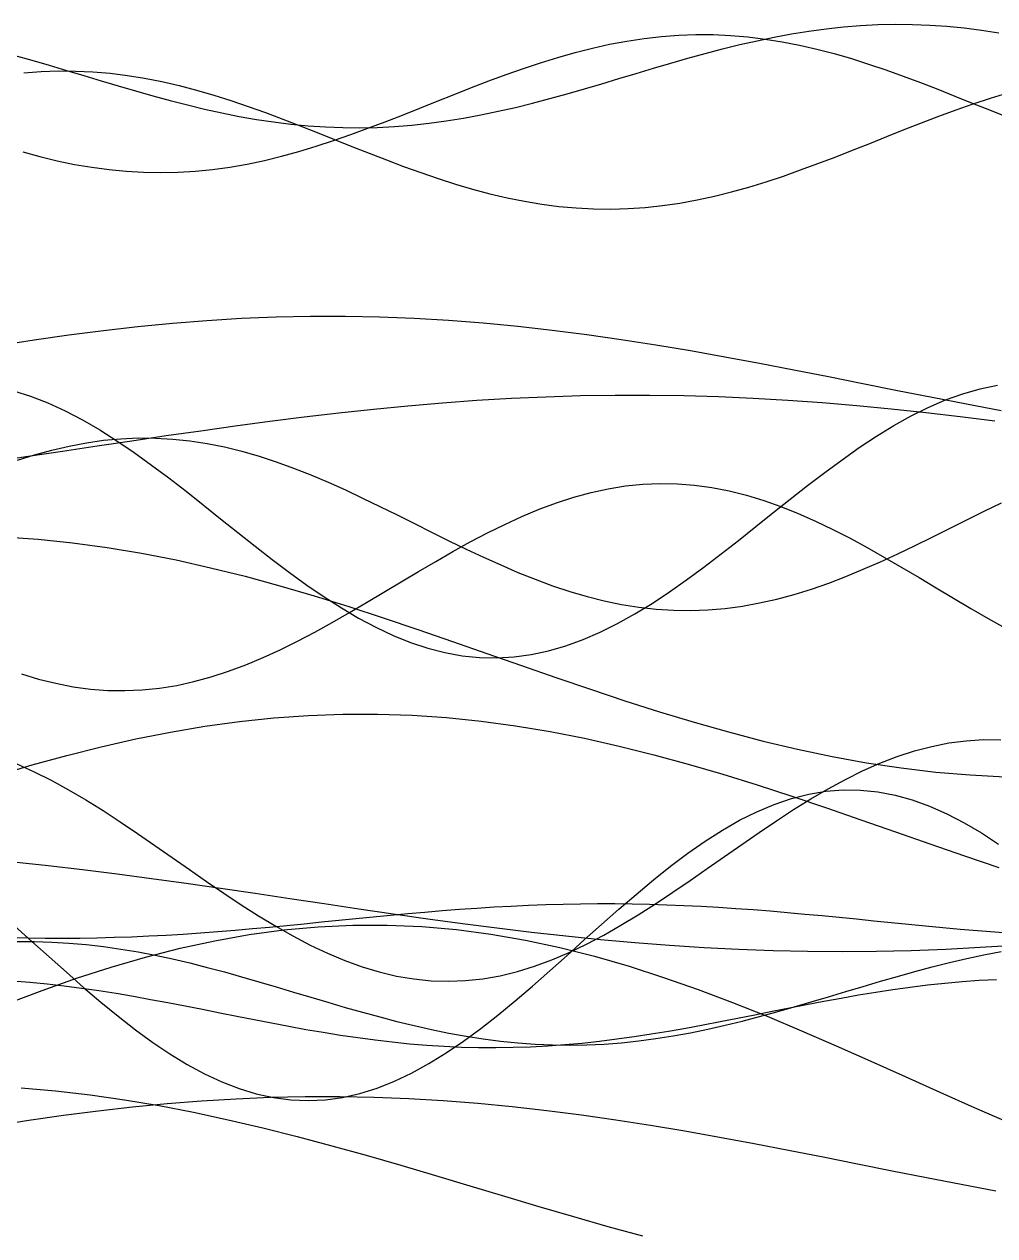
# Model space of a CAD drawing. Header units: metres. Extents: x -249 to 352, y -252 to 258.
# Drawn here: x -74.7 to -18.5, y 49.4 to 119.6 of the extents above; entities that cross this region are included whole.
import ezdxf

# ---------------------------------------------------------------- set-up
doc = ezdxf.new("R2010")
doc.units = ezdxf.units.M

msp = doc.modelspace()

# ---------------------------------------------------------------- linework, layer by layer
for p, q in [((-29.26, 119.217, -433.013), (-28.26, 119.353, -433.013)), ((-28.26, 119.353, -433.013), (-27.26, 119.461, -433.013)), ((-27.26, 119.461, -433.013), (-26.26, 119.541, -433.013)), ((-26.26, 119.541, -433.013), (-25.26, 119.592, -433.013)), ((-25.26, 119.592, -433.013), (-24.26, 119.613, -433.013)), ((-24.26, 119.613, -433.013), (-23.26, 119.604, -433.013)), ((-23.26, 119.604, -433.013), (-22.26, 119.566, -433.013)), ((-22.26, 119.566, -433.013), (-21.26, 119.497, -433.013)), ((-21.26, 119.497, -433.013), (-20.26, 119.4, -433.013)), ((-20.26, 119.4, -433.013), (-19.26, 119.275, -433.013)), ((-40.797, 118.454, -433.013), (-39.797, 118.641, -433.013)), ((-39.797, 118.641, -433.013), (-38.797, 118.792, -433.013)), ((-38.797, 118.792, -433.013), (-37.797, 118.906, -433.013)), ((-37.797, 118.906, -433.013), (-36.797, 118.98, -433.013)), ((-36.797, 118.98, -433.013), (-35.797, 119.015, -433.013)), ((-35.797, 119.015, -433.013), (-34.797, 119.01, -433.013)), ((-34.797, 119.01, -433.013), (-33.797, 118.965, -433.013)), ((-33.797, 118.965, -433.013), (-32.797, 118.88, -433.013)), ((-33.26, 118.431, -433.013), (-32.26, 118.66, -433.013)), ((-32.797, 118.88, -433.013), (-31.797, 118.757, -433.013)), ((-32.26, 118.66, -433.013), (-31.26, 118.869, -433.013)), ((-31.797, 118.757, -433.013), (-30.797, 118.597, -433.013)), ((-31.26, 118.869, -433.013), (-30.26, 119.055, -433.013)), ((-30.797, 118.597, -433.013), (-29.797, 118.401, -433.013)), ((-30.26, 119.055, -433.013), (-29.26, 119.217, -433.013)), ((-19.26, 119.275, -433.013), (-18.26, 119.124, -433.013)), ((-43.797, 117.696, -433.013), (-42.797, 117.979, -433.013)), ((-42.797, 117.979, -433.013), (-41.797, 118.233, -433.013)), ((-41.797, 118.233, -433.013), (-40.797, 118.454, -433.013)), ((-36.26, 117.644, -433.013), (-35.26, 117.92, -433.013)), ((-35.26, 117.92, -433.013), (-34.26, 118.183, -433.013)), ((-34.26, 118.183, -433.013), (-33.26, 118.431, -433.013)), ((-29.797, 118.401, -433.013), (-28.797, 118.171, -433.013)), ((-28.797, 118.171, -433.013), (-27.797, 117.909, -433.013)), ((-27.797, 117.909, -433.013), (-26.797, 117.619, -433.013)), ((-75.26, 117.804, -433.013), (-74.26, 117.523, -433.013)), ((-74.26, 117.523, -433.013), (-73.26, 117.233, -433.013)), ((-73.26, 117.233, -433.013), (-72.26, 116.937, -433.013)), ((-45.797, 117.052, -433.013), (-44.797, 117.386, -433.013)), ((-44.797, 117.386, -433.013), (-43.797, 117.696, -433.013)), ((-38.26, 117.064, -433.013), (-37.26, 117.358, -433.013)), ((-37.26, 117.358, -433.013), (-36.26, 117.644, -433.013)), ((-26.797, 117.619, -433.013), (-25.797, 117.302, -433.013)), ((-25.797, 117.302, -433.013), (-24.797, 116.963, -433.013)), ((-74.733, 116.797, -433.013), (-73.733, 116.871, -433.013)), ((-73.733, 116.871, -433.013), (-72.733, 116.906, -433.013)), ((-72.733, 116.906, -433.013), (-71.733, 116.901, -433.013)), ((-72.26, 116.937, -433.013), (-71.26, 116.638, -433.013)), ((-71.733, 116.901, -433.013), (-70.733, 116.856, -433.013)), ((-71.26, 116.638, -433.013), (-70.26, 116.338, -433.013)), ((-70.733, 116.856, -433.013), (-69.733, 116.771, -433.013)), ((-69.733, 116.771, -433.013), (-68.733, 116.648, -433.013)), ((-68.733, 116.648, -433.013), (-67.733, 116.488, -433.013)), ((-67.733, 116.488, -433.013), (-66.733, 116.292, -433.013)), ((-47.797, 116.328, -433.013), (-46.797, 116.698, -433.013)), ((-46.797, 116.698, -433.013), (-45.797, 117.052, -433.013)), ((-40.26, 116.465, -433.013), (-39.26, 116.765, -433.013)), ((-39.26, 116.765, -433.013), (-38.26, 117.064, -433.013)), ((-24.797, 116.963, -433.013), (-23.797, 116.604, -433.013)), ((-23.797, 116.604, -433.013), (-22.797, 116.23, -433.013)), ((-70.26, 116.338, -433.013), (-69.26, 116.041, -433.013)), ((-69.26, 116.041, -433.013), (-68.26, 115.75, -433.013)), ((-66.733, 116.292, -433.013), (-65.733, 116.062, -433.013)), ((-65.733, 116.062, -433.013), (-64.733, 115.8, -433.013)), ((-64.733, 115.8, -433.013), (-63.733, 115.51, -433.013)), ((-49.797, 115.551, -433.013), (-48.797, 115.944, -433.013)), ((-48.797, 115.944, -433.013), (-47.797, 116.328, -433.013)), ((-43.26, 115.587, -433.013), (-42.26, 115.873, -433.013)), ((-42.26, 115.873, -433.013), (-41.26, 116.167, -433.013)), ((-41.26, 116.167, -433.013), (-40.26, 116.465, -433.013)), ((-22.797, 116.23, -433.013), (-21.797, 115.843, -433.013)), ((-21.797, 115.843, -433.013), (-20.797, 115.448, -433.013)), ((-68.26, 115.75, -433.013), (-67.26, 115.468, -433.013)), ((-67.26, 115.468, -433.013), (-66.26, 115.197, -433.013)), ((-66.26, 115.197, -433.013), (-65.26, 114.94, -433.013)), ((-63.733, 115.51, -433.013), (-62.733, 115.194, -433.013)), ((-62.733, 115.194, -433.013), (-61.733, 114.854, -433.013)), ((-51.797, 114.752, -433.013), (-50.797, 115.152, -433.013)), ((-50.797, 115.152, -433.013), (-49.797, 115.551, -433.013)), ((-45.26, 115.047, -433.013), (-44.26, 115.31, -433.013)), ((-44.26, 115.31, -433.013), (-43.26, 115.587, -433.013)), ((-20.797, 115.448, -433.013), (-19.797, 115.049, -433.013)), ((-19.733, 115.001, -433.013), (-18.733, 115.331, -433.013)), ((-18.733, 115.331, -433.013), (-17.733, 115.637, -433.013)), ((-65.26, 114.94, -433.013), (-64.26, 114.7, -433.013)), ((-64.26, 114.7, -433.013), (-63.26, 114.478, -433.013)), ((-63.26, 114.478, -433.013), (-62.26, 114.279, -433.013)), ((-61.733, 114.854, -433.013), (-60.733, 114.496, -433.013)), ((-60.733, 114.496, -433.013), (-59.733, 114.121, -433.013)), ((-52.797, 114.355, -433.013), (-51.797, 114.752, -433.013)), ((-48.26, 114.361, -433.013), (-47.26, 114.57, -433.013)), ((-47.26, 114.57, -433.013), (-46.26, 114.799, -433.013)), ((-46.26, 114.799, -433.013), (-45.26, 115.047, -433.013)), ((-21.733, 114.282, -433.013), (-20.733, 114.65, -433.013)), ((-20.733, 114.65, -433.013), (-19.733, 115.001, -433.013)), ((-19.797, 115.049, -433.013), (-18.797, 114.65, -433.013)), ((-18.797, 114.65, -433.013), (-17.797, 114.254, -433.013)), ((-62.26, 114.279, -433.013), (-61.26, 114.102, -433.013)), ((-61.26, 114.102, -433.013), (-60.26, 113.951, -433.013)), ((-60.26, 113.951, -433.013), (-59.26, 113.826, -433.013)), ((-59.733, 114.121, -433.013), (-58.733, 113.735, -433.013)), ((-59.26, 113.826, -433.013), (-58.26, 113.73, -433.013)), ((-58.733, 113.735, -433.013), (-57.733, 113.34, -433.013)), ((-58.26, 113.73, -433.013), (-57.26, 113.662, -433.013)), ((-54.797, 113.585, -433.013), (-53.797, 113.965, -433.013)), ((-54.26, 113.636, -433.013), (-53.26, 113.687, -433.013)), ((-53.797, 113.965, -433.013), (-52.797, 114.355, -433.013)), ((-53.26, 113.687, -433.013), (-52.26, 113.767, -433.013)), ((-52.26, 113.767, -433.013), (-51.26, 113.876, -433.013)), ((-51.26, 113.876, -433.013), (-50.26, 114.012, -433.013)), ((-50.26, 114.012, -433.013), (-49.26, 114.174, -433.013)), ((-49.26, 114.174, -433.013), (-48.26, 114.361, -433.013)), ((-23.733, 113.508, -433.013), (-22.733, 113.9, -433.013)), ((-22.733, 113.9, -433.013), (-21.733, 114.282, -433.013)), ((-57.733, 113.34, -433.013), (-56.733, 112.941, -433.013)), ((-57.26, 113.662, -433.013), (-56.26, 113.623, -433.013)), ((-56.797, 112.871, -433.013), (-55.797, 113.219, -433.013)), ((-56.26, 113.623, -433.013), (-55.26, 113.615, -433.013)), ((-55.797, 113.219, -433.013), (-54.797, 113.585, -433.013)), ((-55.26, 113.615, -433.013), (-54.26, 113.636, -433.013)), ((-25.733, 112.711, -433.013), (-24.733, 113.111, -433.013)), ((-24.733, 113.111, -433.013), (-23.733, 113.508, -433.013)), ((-58.797, 112.243, -433.013), (-57.797, 112.545, -433.013)), ((-57.797, 112.545, -433.013), (-56.797, 112.871, -433.013)), ((-56.733, 112.941, -433.013), (-55.733, 112.541, -433.013)), ((-55.733, 112.541, -433.013), (-54.733, 112.145, -433.013)), ((-27.733, 111.921, -433.013), (-26.733, 112.313, -433.013)), ((-26.733, 112.313, -433.013), (-25.733, 112.711, -433.013)), ((-74.797, 112.218, -433.013), (-73.797, 111.947, -433.013)), ((-73.797, 111.947, -433.013), (-72.797, 111.706, -433.013)), ((-72.797, 111.706, -433.013), (-71.797, 111.499, -433.013)), ((-61.797, 111.516, -433.013), (-60.797, 111.726, -433.013)), ((-60.797, 111.726, -433.013), (-59.797, 111.97, -433.013)), ((-59.797, 111.97, -433.013), (-58.797, 112.243, -433.013)), ((-54.733, 112.145, -433.013), (-53.733, 111.757, -433.013)), ((-53.733, 111.757, -433.013), (-52.733, 111.38, -433.013)), ((-28.733, 111.539, -433.013), (-27.733, 111.921, -433.013)), ((-71.797, 111.499, -433.013), (-70.797, 111.326, -433.013)), ((-70.797, 111.326, -433.013), (-69.797, 111.191, -433.013)), ((-69.797, 111.191, -433.013), (-68.797, 111.094, -433.013)), ((-68.797, 111.094, -433.013), (-67.797, 111.036, -433.013)), ((-67.797, 111.036, -433.013), (-66.797, 111.018, -433.013)), ((-66.797, 111.018, -433.013), (-65.797, 111.039, -433.013)), ((-65.797, 111.039, -433.013), (-64.797, 111.101, -433.013)), ((-64.797, 111.101, -433.013), (-63.797, 111.202, -433.013)), ((-63.797, 111.202, -433.013), (-62.797, 111.34, -433.013)), ((-62.797, 111.34, -433.013), (-61.797, 111.516, -433.013)), ((-52.733, 111.38, -433.013), (-51.733, 111.019, -433.013)), ((-51.733, 111.019, -433.013), (-50.733, 110.677, -433.013)), ((-30.733, 110.82, -433.013), (-29.733, 111.171, -433.013)), ((-29.733, 111.171, -433.013), (-28.733, 111.539, -433.013)), ((-50.733, 110.677, -433.013), (-49.733, 110.356, -433.013)), ((-49.733, 110.356, -433.013), (-48.733, 110.062, -433.013)), ((-33.733, 109.905, -433.013), (-32.733, 110.184, -433.013)), ((-32.733, 110.184, -433.013), (-31.733, 110.49, -433.013)), ((-31.733, 110.49, -433.013), (-30.733, 110.82, -433.013)), ((-48.733, 110.062, -433.013), (-47.733, 109.795, -433.013)), ((-47.733, 109.795, -433.013), (-46.733, 109.56, -433.013)), ((-46.733, 109.56, -433.013), (-45.733, 109.359, -433.013)), ((-35.733, 109.44, -433.013), (-34.733, 109.656, -433.013)), ((-34.733, 109.656, -433.013), (-33.733, 109.905, -433.013)), ((-45.733, 109.359, -433.013), (-44.733, 109.192, -433.013)), ((-44.733, 109.192, -433.013), (-43.733, 109.063, -433.013)), ((-43.733, 109.063, -433.013), (-42.733, 108.973, -433.013)), ((-42.733, 108.973, -433.013), (-41.733, 108.921, -433.013)), ((-41.733, 108.921, -433.013), (-40.733, 108.91, -433.013)), ((-40.733, 108.91, -433.013), (-39.733, 108.938, -433.013)), ((-39.733, 108.938, -433.013), (-38.733, 109.006, -433.013)), ((-38.733, 109.006, -433.013), (-37.733, 109.113, -433.013)), ((-37.733, 109.113, -433.013), (-36.733, 109.259, -433.013)), ((-36.733, 109.259, -433.013), (-35.733, 109.44, -433.013)), ((-66.124, 102.303, -433.013), (-64.124, 102.46, -433.013)), ((-64.124, 102.46, -433.013), (-62.124, 102.58, -433.013)), ((-62.124, 102.58, -433.013), (-60.124, 102.661, -433.013)), ((-60.124, 102.661, -433.013), (-58.124, 102.702, -433.013)), ((-58.124, 102.702, -433.013), (-56.124, 102.704, -433.013)), ((-56.124, 102.704, -433.013), (-54.124, 102.665, -433.013)), ((-54.124, 102.665, -433.013), (-52.124, 102.587, -433.013)), ((-52.124, 102.587, -433.013), (-50.124, 102.471, -433.013)), ((-50.124, 102.471, -433.013), (-48.124, 102.317, -433.013)), ((-72.124, 101.624, -433.013), (-70.124, 101.883, -433.013)), ((-70.124, 101.883, -433.013), (-68.124, 102.11, -433.013)), ((-68.124, 102.11, -433.013), (-66.124, 102.303, -433.013)), ((-48.124, 102.317, -433.013), (-46.124, 102.126, -433.013)), ((-46.124, 102.126, -433.013), (-44.124, 101.902, -433.013)), ((-44.124, 101.902, -433.013), (-42.124, 101.646, -433.013)), ((-76.124, 101.022, -433.013), (-74.124, 101.336, -433.013)), ((-74.124, 101.336, -433.013), (-72.124, 101.624, -433.013)), ((-42.124, 101.646, -433.013), (-40.124, 101.36, -433.013)), ((-40.124, 101.36, -433.013), (-38.124, 101.048, -433.013)), ((-38.124, 101.048, -433.013), (-36.124, 100.712, -433.013)), ((-36.124, 100.712, -433.013), (-34.124, 100.356, -433.013)), ((-34.124, 100.356, -433.013), (-32.124, 99.984, -433.013)), ((-32.124, 99.984, -433.013), (-30.124, 99.599, -433.013)), ((-30.124, 99.599, -433.013), (-28.124, 99.206, -433.013)), ((-28.124, 99.206, -433.013), (-26.124, 98.807, -433.013)), ((-75.338, 98.39, -433.013), (-74.338, 98.07, -433.013)), ((-26.124, 98.807, -433.013), (-24.124, 98.407, -433.013)), ((-24.124, 98.407, -433.013), (-22.124, 98.011, -433.013)), ((-20.338, 98.215, -433.013), (-19.338, 98.504, -433.013)), ((-19.338, 98.504, -433.013), (-18.338, 98.718, -433.013)), ((-74.338, 98.07, -433.013), (-73.338, 97.677, -433.013)), ((-73.338, 97.677, -433.013), (-72.338, 97.217, -433.013)), ((-52.485, 97.52, -433.013), (-50.485, 97.691, -433.013)), ((-50.485, 97.691, -433.013), (-48.485, 97.835, -433.013)), ((-48.485, 97.835, -433.013), (-46.485, 97.953, -433.013)), ((-46.485, 97.953, -433.013), (-44.485, 98.043, -433.013)), ((-44.485, 98.043, -433.013), (-42.485, 98.104, -433.013)), ((-42.485, 98.104, -433.013), (-40.485, 98.135, -433.013)), ((-40.485, 98.135, -433.013), (-38.485, 98.136, -433.013)), ((-38.485, 98.136, -433.013), (-36.485, 98.107, -433.013)), ((-36.485, 98.107, -433.013), (-34.485, 98.049, -433.013)), ((-34.485, 98.049, -433.013), (-32.485, 97.961, -433.013)), ((-32.485, 97.961, -433.013), (-30.485, 97.846, -433.013)), ((-30.485, 97.846, -433.013), (-28.485, 97.703, -433.013)), ((-28.485, 97.703, -433.013), (-26.485, 97.535, -433.013)), ((-26.485, 97.535, -433.013), (-24.485, 97.342, -433.013)), ((-22.338, 97.421, -433.013), (-21.338, 97.853, -433.013)), ((-22.124, 98.011, -433.013), (-20.124, 97.621, -433.013)), ((-21.338, 97.853, -433.013), (-20.338, 98.215, -433.013)), ((-20.124, 97.621, -433.013), (-18.124, 97.242, -433.013)), ((-72.338, 97.217, -433.013), (-71.338, 96.694, -433.013)), ((-60.485, 96.622, -433.013), (-58.485, 96.875, -433.013)), ((-58.485, 96.875, -433.013), (-56.485, 97.11, -433.013)), ((-56.485, 97.11, -433.013), (-54.485, 97.326, -433.013)), ((-54.485, 97.326, -433.013), (-52.485, 97.52, -433.013)), ((-24.485, 97.342, -433.013), (-22.485, 97.128, -433.013)), ((-24.338, 96.367, -433.013), (-23.338, 96.924, -433.013)), ((-23.338, 96.924, -433.013), (-22.338, 97.421, -433.013)), ((-22.485, 97.128, -433.013), (-20.485, 96.894, -433.013)), ((-20.485, 96.894, -433.013), (-18.485, 96.642, -433.013)), ((-71.338, 96.694, -433.013), (-70.338, 96.113, -433.013)), ((-64.485, 96.074, -433.013), (-62.485, 96.354, -433.013)), ((-62.485, 96.354, -433.013), (-60.485, 96.622, -433.013)), ((-25.338, 95.756, -433.013), (-24.338, 96.367, -433.013)), ((-71.108, 95.375, -433.013), (-70.108, 95.516, -433.013)), ((-70.485, 95.19, -433.013), (-68.485, 95.489, -433.013)), ((-70.338, 96.113, -433.013), (-69.338, 95.481, -433.013)), ((-70.108, 95.516, -433.013), (-69.108, 95.609, -433.013)), ((-69.338, 95.481, -433.013), (-68.338, 94.802, -433.013)), ((-69.108, 95.609, -433.013), (-68.108, 95.653, -433.013)), ((-68.485, 95.489, -433.013), (-66.485, 95.785, -433.013)), ((-68.108, 95.653, -433.013), (-67.108, 95.647, -433.013)), ((-67.108, 95.647, -433.013), (-66.108, 95.59, -433.013)), ((-66.485, 95.785, -433.013), (-64.485, 96.074, -433.013)), ((-66.108, 95.59, -433.013), (-65.108, 95.485, -433.013)), ((-65.108, 95.485, -433.013), (-64.108, 95.331, -433.013)), ((-26.338, 95.096, -433.013), (-25.338, 95.756, -433.013)), ((-74.485, 94.593, -433.013), (-72.485, 94.89, -433.013)), ((-74.108, 94.675, -433.013), (-73.108, 94.952, -433.013)), ((-73.108, 94.952, -433.013), (-72.108, 95.186, -433.013)), ((-72.485, 94.89, -433.013), (-70.485, 95.19, -433.013)), ((-72.108, 95.186, -433.013), (-71.108, 95.375, -433.013)), ((-68.338, 94.802, -433.013), (-67.338, 94.085, -433.013)), ((-64.108, 95.331, -433.013), (-63.108, 95.13, -433.013)), ((-63.108, 95.13, -433.013), (-62.108, 94.885, -433.013)), ((-62.108, 94.885, -433.013), (-61.108, 94.598, -433.013)), ((-27.338, 94.394, -433.013), (-26.338, 95.096, -433.013)), ((-76.485, 94.301, -433.013), (-74.485, 94.593, -433.013)), ((-75.108, 94.358, -433.013), (-74.108, 94.675, -433.013)), ((-67.338, 94.085, -433.013), (-66.338, 93.336, -433.013)), ((-61.108, 94.598, -433.013), (-60.108, 94.271, -433.013)), ((-60.108, 94.271, -433.013), (-59.108, 93.908, -433.013)), ((-28.338, 93.658, -433.013), (-27.338, 94.394, -433.013)), ((-66.338, 93.336, -433.013), (-65.338, 92.563, -433.013)), ((-59.108, 93.908, -433.013), (-58.108, 93.512, -433.013)), ((-58.108, 93.512, -433.013), (-57.108, 93.088, -433.013)), ((-29.338, 92.894, -433.013), (-28.338, 93.658, -433.013)), ((-57.108, 93.088, -433.013), (-56.108, 92.64, -433.013)), ((-56.108, 92.64, -433.013), (-55.108, 92.172, -433.013)), ((-41.875, 92.493, -433.013), (-40.875, 92.71, -433.013)), ((-40.875, 92.71, -433.013), (-39.875, 92.871, -433.013)), ((-39.875, 92.871, -433.013), (-38.875, 92.972, -433.013)), ((-38.875, 92.972, -433.013), (-37.875, 93.014, -433.013)), ((-37.875, 93.014, -433.013), (-36.875, 92.997, -433.013)), ((-36.875, 92.997, -433.013), (-35.875, 92.919, -433.013)), ((-35.875, 92.919, -433.013), (-34.875, 92.782, -433.013)), ((-34.875, 92.782, -433.013), (-33.875, 92.588, -433.013)), ((-30.338, 92.111, -433.013), (-29.338, 92.894, -433.013)), ((-65.338, 92.563, -433.013), (-64.338, 91.773, -433.013)), ((-55.108, 92.172, -433.013), (-54.108, 91.689, -433.013)), ((-43.875, 91.898, -433.013), (-42.875, 92.222, -433.013)), ((-42.875, 92.222, -433.013), (-41.875, 92.493, -433.013)), ((-33.875, 92.588, -433.013), (-32.875, 92.338, -433.013)), ((-32.875, 92.338, -433.013), (-31.875, 92.035, -433.013)), ((-31.875, 92.035, -433.013), (-30.875, 91.682, -433.013)), ((-31.338, 91.315, -433.013), (-30.338, 92.111, -433.013)), ((-64.338, 91.773, -433.013), (-63.338, 90.975, -433.013)), ((-54.108, 91.689, -433.013), (-53.108, 91.195, -433.013)), ((-45.875, 91.108, -433.013), (-44.875, 91.525, -433.013)), ((-44.875, 91.525, -433.013), (-43.875, 91.898, -433.013)), ((-32.338, 90.515, -433.013), (-31.338, 91.315, -433.013)), ((-30.875, 91.682, -433.013), (-29.875, 91.282, -433.013)), ((-29.875, 91.282, -433.013), (-28.875, 90.84, -433.013)), ((-20.108, 90.909, -433.013), (-19.108, 91.406, -433.013)), ((-19.108, 91.406, -433.013), (-18.108, 91.896, -433.013)), ((-63.338, 90.975, -433.013), (-62.338, 90.176, -433.013)), ((-53.108, 91.195, -433.013), (-52.108, 90.696, -433.013)), ((-52.108, 90.696, -433.013), (-51.108, 90.197, -433.013)), ((-47.875, 90.154, -433.013), (-46.875, 90.649, -433.013)), ((-46.875, 90.649, -433.013), (-45.875, 91.108, -433.013)), ((-28.875, 90.84, -433.013), (-27.875, 90.359, -433.013)), ((-21.108, 90.409, -433.013), (-20.108, 90.909, -433.013)), ((-75.91, 89.924, -433.013), (-73.91, 89.788, -433.013)), ((-62.338, 90.176, -433.013), (-61.338, 89.384, -433.013)), ((-51.108, 90.197, -433.013), (-50.108, 89.702, -433.013)), ((-48.875, 89.628, -433.013), (-47.875, 90.154, -433.013)), ((-33.338, 89.72, -433.013), (-32.338, 90.515, -433.013)), ((-27.875, 90.359, -433.013), (-26.875, 89.845, -433.013)), ((-26.875, 89.845, -433.013), (-25.875, 89.303, -433.013)), ((-23.108, 89.422, -433.013), (-22.108, 89.912, -433.013)), ((-22.108, 89.912, -433.013), (-21.108, 90.409, -433.013)), ((-73.91, 89.788, -433.013), (-71.91, 89.584, -433.013)), ((-71.91, 89.584, -433.013), (-69.91, 89.314, -433.013)), ((-69.91, 89.314, -433.013), (-67.91, 88.981, -433.013)), ((-61.338, 89.384, -433.013), (-60.338, 88.608, -433.013)), ((-50.108, 89.702, -433.013), (-49.108, 89.217, -433.013)), ((-49.875, 89.076, -433.013), (-48.875, 89.628, -433.013)), ((-49.108, 89.217, -433.013), (-48.108, 88.746, -433.013)), ((-34.338, 88.936, -433.013), (-33.338, 89.72, -433.013)), ((-25.875, 89.303, -433.013), (-24.875, 88.738, -433.013)), ((-24.108, 88.944, -433.013), (-23.108, 89.422, -433.013)), ((-67.91, 88.981, -433.013), (-65.91, 88.588, -433.013)), ((-65.91, 88.588, -433.013), (-63.91, 88.139, -433.013)), ((-60.338, 88.608, -433.013), (-59.338, 87.855, -433.013)), ((-51.875, 87.915, -433.013), (-50.875, 88.503, -433.013)), ((-50.875, 88.503, -433.013), (-49.875, 89.076, -433.013)), ((-48.108, 88.746, -433.013), (-47.108, 88.294, -433.013)), ((-35.338, 88.172, -433.013), (-34.338, 88.936, -433.013)), ((-26.108, 88.045, -433.013), (-25.108, 88.484, -433.013)), ((-25.108, 88.484, -433.013), (-24.108, 88.944, -433.013)), ((-24.875, 88.738, -433.013), (-23.875, 88.155, -433.013)), ((-63.91, 88.139, -433.013), (-61.91, 87.639, -433.013)), ((-59.338, 87.855, -433.013), (-58.338, 87.132, -433.013)), ((-52.875, 87.318, -433.013), (-51.875, 87.915, -433.013)), ((-47.108, 88.294, -433.013), (-46.108, 87.866, -433.013)), ((-46.108, 87.866, -433.013), (-45.108, 87.466, -433.013)), ((-36.338, 87.435, -433.013), (-35.338, 88.172, -433.013)), ((-27.108, 87.632, -433.013), (-26.108, 88.045, -433.013)), ((-23.875, 88.155, -433.013), (-22.875, 87.562, -433.013)), ((-61.91, 87.639, -433.013), (-59.91, 87.093, -433.013)), ((-59.91, 87.093, -433.013), (-57.91, 86.506, -433.013)), ((-58.338, 87.132, -433.013), (-57.338, 86.447, -433.013)), ((-53.875, 86.719, -433.013), (-52.875, 87.318, -433.013)), ((-45.108, 87.466, -433.013), (-44.108, 87.097, -433.013)), ((-44.108, 87.097, -433.013), (-43.108, 86.765, -433.013)), ((-37.338, 86.733, -433.013), (-36.338, 87.435, -433.013)), ((-29.108, 86.902, -433.013), (-28.108, 87.25, -433.013)), ((-28.108, 87.25, -433.013), (-27.108, 87.632, -433.013)), ((-22.875, 87.562, -433.013), (-21.875, 86.962, -433.013)), ((-57.91, 86.506, -433.013), (-55.91, 85.884, -433.013)), ((-57.338, 86.447, -433.013), (-56.338, 85.806, -433.013)), ((-54.875, 86.122, -433.013), (-53.875, 86.719, -433.013)), ((-43.108, 86.765, -433.013), (-42.108, 86.471, -433.013)), ((-42.108, 86.471, -433.013), (-41.108, 86.219, -433.013)), ((-38.338, 86.073, -433.013), (-37.338, 86.733, -433.013)), ((-32.108, 86.094, -433.013), (-31.108, 86.32, -433.013)), ((-31.108, 86.32, -433.013), (-30.108, 86.591, -433.013)), ((-30.108, 86.591, -433.013), (-29.108, 86.902, -433.013)), ((-21.875, 86.962, -433.013), (-20.875, 86.364, -433.013)), ((-20.875, 86.364, -433.013), (-19.875, 85.771, -433.013)), ((-56.338, 85.806, -433.013), (-55.338, 85.217, -433.013)), ((-55.91, 85.884, -433.013), (-53.91, 85.232, -433.013)), ((-55.875, 85.534, -433.013), (-54.875, 86.122, -433.013)), ((-41.108, 86.219, -433.013), (-40.108, 86.011, -433.013)), ((-40.108, 86.011, -433.013), (-39.108, 85.849, -433.013)), ((-39.338, 85.461, -433.013), (-38.338, 86.073, -433.013)), ((-39.108, 85.849, -433.013), (-38.108, 85.736, -433.013)), ((-38.108, 85.736, -433.013), (-37.108, 85.672, -433.013)), ((-37.108, 85.672, -433.013), (-36.108, 85.658, -433.013)), ((-36.108, 85.658, -433.013), (-35.108, 85.693, -433.013)), ((-35.108, 85.693, -433.013), (-34.108, 85.778, -433.013)), ((-34.108, 85.778, -433.013), (-33.108, 85.912, -433.013)), ((-33.108, 85.912, -433.013), (-32.108, 86.094, -433.013)), ((-19.875, 85.771, -433.013), (-18.875, 85.192, -433.013)), ((-57.875, 84.408, -433.013), (-56.875, 84.961, -433.013)), ((-56.875, 84.961, -433.013), (-55.875, 85.534, -433.013)), ((-55.338, 85.217, -433.013), (-54.338, 84.684, -433.013)), ((-53.91, 85.232, -433.013), (-51.91, 84.559, -433.013)), ((-41.338, 84.406, -433.013), (-40.338, 84.904, -433.013)), ((-40.338, 84.904, -433.013), (-39.338, 85.461, -433.013)), ((-18.875, 85.192, -433.013), (-17.875, 84.63, -433.013)), ((-58.875, 83.882, -433.013), (-57.875, 84.408, -433.013)), ((-54.338, 84.684, -433.013), (-53.338, 84.214, -433.013)), ((-53.338, 84.214, -433.013), (-52.338, 83.811, -433.013)), ((-51.91, 84.559, -433.013), (-49.91, 83.87, -433.013)), ((-42.338, 83.974, -433.013), (-41.338, 84.406, -433.013)), ((-59.875, 83.387, -433.013), (-58.875, 83.882, -433.013)), ((-52.338, 83.811, -433.013), (-51.338, 83.478, -433.013)), ((-49.91, 83.87, -433.013), (-47.91, 83.172, -433.013)), ((-44.338, 83.321, -433.013), (-43.338, 83.611, -433.013)), ((-43.338, 83.611, -433.013), (-42.338, 83.974, -433.013)), ((-61.875, 82.51, -433.013), (-60.875, 82.928, -433.013)), ((-60.875, 82.928, -433.013), (-59.875, 83.387, -433.013)), ((-51.338, 83.478, -433.013), (-50.338, 83.22, -433.013)), ((-50.338, 83.22, -433.013), (-49.338, 83.039, -433.013)), ((-49.338, 83.039, -433.013), (-48.338, 82.936, -433.013)), ((-48.338, 82.936, -433.013), (-47.338, 82.913, -433.013)), ((-47.91, 83.172, -433.013), (-45.91, 82.473, -433.013)), ((-47.338, 82.913, -433.013), (-46.338, 82.97, -433.013)), ((-46.338, 82.97, -433.013), (-45.338, 83.106, -433.013)), ((-45.338, 83.106, -433.013), (-44.338, 83.321, -433.013)), ((-63.875, 81.813, -433.013), (-62.875, 82.137, -433.013)), ((-62.875, 82.137, -433.013), (-61.875, 82.51, -433.013)), ((-45.91, 82.473, -433.013), (-43.91, 81.778, -433.013)), ((-74.875, 81.993, -433.013), (-73.875, 81.69, -433.013)), ((-73.875, 81.69, -433.013), (-72.875, 81.441, -433.013)), ((-72.875, 81.441, -433.013), (-71.875, 81.247, -433.013)), ((-65.875, 81.323, -433.013), (-64.875, 81.54, -433.013)), ((-64.875, 81.54, -433.013), (-63.875, 81.813, -433.013)), ((-43.91, 81.778, -433.013), (-41.91, 81.096, -433.013)), ((-71.875, 81.247, -433.013), (-70.875, 81.111, -433.013)), ((-70.875, 81.111, -433.013), (-69.875, 81.034, -433.013)), ((-69.875, 81.034, -433.013), (-68.875, 81.017, -433.013)), ((-68.875, 81.017, -433.013), (-67.875, 81.06, -433.013)), ((-67.875, 81.06, -433.013), (-66.875, 81.162, -433.013)), ((-66.875, 81.162, -433.013), (-65.875, 81.323, -433.013)), ((-41.91, 81.096, -433.013), (-39.91, 80.433, -433.013)), ((-39.91, 80.433, -433.013), (-37.91, 79.796, -433.013)), ((-62.245, 79.234, -433.013), (-60.245, 79.443, -433.013)), ((-60.245, 79.443, -433.013), (-58.245, 79.585, -433.013)), ((-58.245, 79.585, -433.013), (-56.245, 79.658, -433.013)), ((-56.245, 79.658, -433.013), (-54.245, 79.66, -433.013)), ((-54.245, 79.66, -433.013), (-52.245, 79.593, -433.013)), ((-52.245, 79.593, -433.013), (-50.245, 79.457, -433.013)), ((-50.245, 79.457, -433.013), (-48.245, 79.253, -433.013)), ((-37.91, 79.796, -433.013), (-35.91, 79.191, -433.013)), ((-68.245, 78.223, -433.013), (-66.245, 78.621, -433.013)), ((-66.245, 78.621, -433.013), (-64.245, 78.959, -433.013)), ((-64.245, 78.959, -433.013), (-62.245, 79.234, -433.013)), ((-48.245, 79.253, -433.013), (-46.245, 78.983, -433.013)), ((-46.245, 78.983, -433.013), (-44.245, 78.65, -433.013)), ((-44.245, 78.65, -433.013), (-42.245, 78.257, -433.013)), ((-35.91, 79.191, -433.013), (-33.91, 78.623, -433.013)), ((-33.91, 78.623, -433.013), (-31.91, 78.1, -433.013)), ((-70.245, 77.771, -433.013), (-68.245, 78.223, -433.013)), ((-42.245, 78.257, -433.013), (-40.245, 77.809, -433.013)), ((-31.91, 78.1, -433.013), (-29.91, 77.625, -433.013)), ((-22.142, 77.789, -433.013), (-21.142, 77.987, -433.013)), ((-21.142, 77.987, -433.013), (-20.142, 78.118, -433.013)), ((-20.142, 78.118, -433.013), (-19.142, 78.179, -433.013)), ((-19.142, 78.179, -433.013), (-18.142, 78.17, -433.013)), ((-74.245, 76.717, -433.013), (-72.245, 77.267, -433.013)), ((-72.245, 77.267, -433.013), (-70.245, 77.771, -433.013)), ((-40.245, 77.809, -433.013), (-38.245, 77.309, -433.013)), ((-38.245, 77.309, -433.013), (-36.245, 76.762, -433.013)), ((-29.91, 77.625, -433.013), (-27.91, 77.204, -433.013)), ((-27.91, 77.204, -433.013), (-25.91, 76.841, -433.013)), ((-25.142, 76.81, -433.013), (-24.142, 77.198, -433.013)), ((-24.142, 77.198, -433.013), (-23.142, 77.525, -433.013)), ((-23.142, 77.525, -433.013), (-22.142, 77.789, -433.013)), ((-76.245, 76.127, -433.013), (-74.245, 76.717, -433.013)), ((-75.142, 76.773, -433.013), (-74.142, 76.324, -433.013)), ((-36.245, 76.762, -433.013), (-34.245, 76.175, -433.013)), ((-26.142, 76.366, -433.013), (-25.142, 76.81, -433.013)), ((-25.91, 76.841, -433.013), (-23.91, 76.539, -433.013)), ((-23.91, 76.539, -433.013), (-21.91, 76.302, -433.013)), ((-74.142, 76.324, -433.013), (-73.142, 75.824, -433.013)), ((-73.142, 75.824, -433.013), (-72.142, 75.278, -433.013)), ((-34.245, 76.175, -433.013), (-32.245, 75.553, -433.013)), ((-28.142, 75.328, -433.013), (-27.142, 75.87, -433.013)), ((-27.142, 75.87, -433.013), (-26.142, 76.366, -433.013)), ((-21.91, 76.302, -433.013), (-19.91, 76.132, -433.013)), ((-19.91, 76.132, -433.013), (-17.91, 76.031, -433.013)), ((-72.142, 75.278, -433.013), (-71.142, 74.691, -433.013)), ((-32.245, 75.553, -433.013), (-30.245, 74.901, -433.013)), ((-29.267, 75.021, -433.013), (-28.267, 75.188, -433.013)), ((-29.142, 74.744, -433.013), (-28.142, 75.328, -433.013)), ((-28.267, 75.188, -433.013), (-27.267, 75.267, -433.013)), ((-27.267, 75.267, -433.013), (-26.267, 75.255, -433.013)), ((-26.267, 75.255, -433.013), (-25.267, 75.154, -433.013)), ((-25.267, 75.154, -433.013), (-24.267, 74.964, -433.013)), ((-71.142, 74.691, -433.013), (-70.142, 74.068, -433.013)), ((-32.267, 74.005, -433.013), (-31.267, 74.427, -433.013)), ((-31.267, 74.427, -433.013), (-30.267, 74.766, -433.013)), ((-30.267, 74.766, -433.013), (-29.267, 75.021, -433.013)), ((-30.245, 74.901, -433.013), (-28.245, 74.228, -433.013)), ((-30.142, 74.125, -433.013), (-29.142, 74.744, -433.013)), ((-24.267, 74.964, -433.013), (-23.267, 74.687, -433.013)), ((-23.267, 74.687, -433.013), (-22.267, 74.326, -433.013)), ((-70.142, 74.068, -433.013), (-69.142, 73.417, -433.013)), ((-33.267, 73.507, -433.013), (-32.267, 74.005, -433.013)), ((-31.142, 73.476, -433.013), (-30.142, 74.125, -433.013)), ((-28.245, 74.228, -433.013), (-26.245, 73.539, -433.013)), ((-22.267, 74.326, -433.013), (-21.267, 73.884, -433.013)), ((-21.267, 73.884, -433.013), (-20.267, 73.367, -433.013)), ((-69.142, 73.417, -433.013), (-68.142, 72.744, -433.013)), ((-34.267, 72.936, -433.013), (-33.267, 73.507, -433.013)), ((-32.142, 72.804, -433.013), (-31.142, 73.476, -433.013)), ((-26.245, 73.539, -433.013), (-24.245, 72.841, -433.013)), ((-20.267, 73.367, -433.013), (-19.267, 72.779, -433.013)), ((-68.142, 72.744, -433.013), (-67.142, 72.055, -433.013)), ((-36.267, 71.602, -433.013), (-35.267, 72.299, -433.013)), ((-35.267, 72.299, -433.013), (-34.267, 72.936, -433.013)), ((-33.142, 72.116, -433.013), (-32.142, 72.804, -433.013)), ((-24.245, 72.841, -433.013), (-22.245, 72.142, -433.013)), ((-19.267, 72.779, -433.013), (-18.267, 72.125, -433.013)), ((-67.142, 72.055, -433.013), (-66.142, 71.357, -433.013)), ((-37.267, 70.851, -433.013), (-36.267, 71.602, -433.013)), ((-34.142, 71.419, -433.013), (-33.142, 72.116, -433.013)), ((-22.245, 72.142, -433.013), (-20.245, 71.447, -433.013)), ((-75.331, 71.112, -433.013), (-73.331, 70.897, -433.013)), ((-73.331, 70.897, -433.013), (-71.331, 70.663, -433.013)), ((-66.142, 71.357, -433.013), (-65.142, 70.657, -433.013)), ((-35.142, 70.719, -433.013), (-34.142, 71.419, -433.013)), ((-20.245, 71.447, -433.013), (-18.245, 70.765, -433.013)), ((-71.331, 70.663, -433.013), (-69.331, 70.412, -433.013)), ((-69.331, 70.412, -433.013), (-67.331, 70.145, -433.013)), ((-65.142, 70.657, -433.013), (-64.142, 69.963, -433.013)), ((-38.267, 70.054, -433.013), (-37.267, 70.851, -433.013)), ((-36.142, 70.024, -433.013), (-35.142, 70.719, -433.013)), ((-67.331, 70.145, -433.013), (-65.331, 69.866, -433.013)), ((-65.331, 69.866, -433.013), (-63.331, 69.577, -433.013)), ((-64.142, 69.963, -433.013), (-63.142, 69.281, -433.013)), ((-63.331, 69.577, -433.013), (-61.331, 69.282, -433.013)), ((-39.267, 69.22, -433.013), (-38.267, 70.054, -433.013)), ((-37.142, 69.341, -433.013), (-36.142, 70.024, -433.013)), ((-63.142, 69.281, -433.013), (-62.142, 68.618, -433.013)), ((-61.331, 69.282, -433.013), (-59.331, 68.983, -433.013)), ((-59.331, 68.983, -433.013), (-57.331, 68.683, -433.013)), ((-40.267, 68.357, -433.013), (-39.267, 69.22, -433.013)), ((-38.142, 68.676, -433.013), (-37.142, 69.341, -433.013)), ((-62.142, 68.618, -433.013), (-61.142, 67.981, -433.013)), ((-57.331, 68.683, -433.013), (-55.331, 68.386, -433.013)), ((-55.331, 68.386, -433.013), (-53.331, 68.093, -433.013)), ((-53.494, 68.012, -433.013), (-52.494, 68.104, -433.013)), ((-53.331, 68.093, -433.013), (-51.331, 67.809, -433.013)), ((-52.494, 68.104, -433.013), (-51.494, 68.193, -433.013)), ((-51.494, 68.193, -433.013), (-50.494, 68.276, -433.013)), ((-50.494, 68.276, -433.013), (-49.494, 68.354, -433.013)), ((-49.494, 68.354, -433.013), (-48.494, 68.424, -433.013)), ((-48.494, 68.424, -433.013), (-47.494, 68.488, -433.013)), ((-47.494, 68.488, -433.013), (-46.494, 68.543, -433.013)), ((-46.494, 68.543, -433.013), (-45.494, 68.59, -433.013)), ((-45.494, 68.59, -433.013), (-44.494, 68.628, -433.013)), ((-44.494, 68.628, -433.013), (-43.494, 68.656, -433.013)), ((-43.494, 68.656, -433.013), (-42.494, 68.675, -433.013)), ((-42.494, 68.675, -433.013), (-41.494, 68.683, -433.013)), ((-41.494, 68.683, -433.013), (-40.494, 68.682, -433.013)), ((-41.267, 67.472, -433.013), (-40.267, 68.357, -433.013)), ((-40.494, 68.682, -433.013), (-39.494, 68.671, -433.013)), ((-39.494, 68.671, -433.013), (-38.494, 68.65, -433.013)), ((-39.142, 68.036, -433.013), (-38.142, 68.676, -433.013)), ((-38.494, 68.65, -433.013), (-37.494, 68.619, -433.013)), ((-37.494, 68.619, -433.013), (-36.494, 68.579, -433.013)), ((-36.494, 68.579, -433.013), (-35.494, 68.53, -433.013)), ((-35.494, 68.53, -433.013), (-34.494, 68.472, -433.013)), ((-34.494, 68.472, -433.013), (-33.494, 68.407, -433.013)), ((-33.494, 68.407, -433.013), (-32.494, 68.334, -433.013)), ((-32.494, 68.334, -433.013), (-31.494, 68.255, -433.013)), ((-31.494, 68.255, -433.013), (-30.494, 68.17, -433.013)), ((-30.494, 68.17, -433.013), (-29.494, 68.081, -433.013)), ((-29.494, 68.081, -433.013), (-28.494, 67.987, -433.013)), ((-75.267, 67.393, -433.013), (-74.267, 66.496, -433.013)), ((-61.142, 67.981, -433.013), (-60.142, 67.375, -433.013)), ((-60.494, 67.326, -433.013), (-59.494, 67.421, -433.013)), ((-60.142, 67.375, -433.013), (-59.142, 66.808, -433.013)), ((-59.494, 67.421, -433.013), (-58.494, 67.518, -433.013)), ((-58.494, 67.518, -433.013), (-57.494, 67.618, -433.013)), ((-57.676, 67.34, -433.013), (-55.676, 67.433, -433.013)), ((-57.494, 67.618, -433.013), (-56.494, 67.718, -433.013)), ((-56.494, 67.718, -433.013), (-55.494, 67.817, -433.013)), ((-55.676, 67.433, -433.013), (-53.676, 67.437, -433.013)), ((-55.494, 67.817, -433.013), (-54.494, 67.916, -433.013)), ((-54.494, 67.916, -433.013), (-53.494, 68.012, -433.013)), ((-53.676, 67.437, -433.013), (-51.676, 67.351, -433.013)), ((-51.331, 67.809, -433.013), (-49.331, 67.536, -433.013)), ((-49.331, 67.536, -433.013), (-47.331, 67.277, -433.013)), ((-42.267, 66.576, -433.013), (-41.267, 67.472, -433.013)), ((-41.142, 66.856, -433.013), (-40.142, 67.427, -433.013)), ((-40.142, 67.427, -433.013), (-39.142, 68.036, -433.013)), ((-28.494, 67.987, -433.013), (-27.494, 67.891, -433.013)), ((-27.494, 67.891, -433.013), (-26.494, 67.792, -433.013)), ((-26.494, 67.792, -433.013), (-25.494, 67.692, -433.013)), ((-25.494, 67.692, -433.013), (-24.494, 67.592, -433.013)), ((-24.494, 67.592, -433.013), (-23.494, 67.493, -433.013)), ((-23.494, 67.493, -433.013), (-22.494, 67.396, -433.013)), ((-22.494, 67.396, -433.013), (-21.494, 67.302, -433.013)), ((-75.494, 66.727, -433.013), (-74.494, 66.703, -433.013)), ((-74.494, 66.703, -433.013), (-73.494, 66.689, -433.013)), ((-73.494, 66.689, -433.013), (-72.494, 66.684, -433.013)), ((-72.494, 66.684, -433.013), (-71.494, 66.69, -433.013)), ((-71.494, 66.69, -433.013), (-70.494, 66.705, -433.013)), ((-70.494, 66.705, -433.013), (-69.494, 66.73, -433.013)), ((-69.494, 66.73, -433.013), (-68.494, 66.765, -433.013)), ((-68.494, 66.765, -433.013), (-67.494, 66.809, -433.013)), ((-67.494, 66.809, -433.013), (-66.494, 66.861, -433.013)), ((-66.494, 66.861, -433.013), (-65.494, 66.922, -433.013)), ((-65.494, 66.922, -433.013), (-64.494, 66.991, -433.013)), ((-64.494, 66.991, -433.013), (-63.494, 67.066, -433.013)), ((-63.676, 66.535, -433.013), (-61.676, 66.888, -433.013)), ((-63.494, 67.066, -433.013), (-62.494, 67.148, -433.013)), ((-62.494, 67.148, -433.013), (-61.494, 67.234, -433.013)), ((-61.676, 66.888, -433.013), (-59.676, 67.158, -433.013)), ((-61.494, 67.234, -433.013), (-60.494, 67.326, -433.013)), ((-59.676, 67.158, -433.013), (-57.676, 67.34, -433.013)), ((-59.142, 66.808, -433.013), (-58.142, 66.284, -433.013)), ((-51.676, 67.351, -433.013), (-49.676, 67.175, -433.013)), ((-49.676, 67.175, -433.013), (-47.676, 66.913, -433.013)), ((-47.676, 66.913, -433.013), (-45.676, 66.566, -433.013)), ((-47.331, 67.277, -433.013), (-45.331, 67.033, -433.013)), ((-45.331, 67.033, -433.013), (-43.331, 66.809, -433.013)), ((-43.331, 66.809, -433.013), (-41.331, 66.606, -433.013)), ((-42.142, 66.329, -433.013), (-41.142, 66.856, -433.013)), ((-21.494, 67.302, -433.013), (-20.494, 67.212, -433.013)), ((-20.494, 67.212, -433.013), (-19.494, 67.126, -433.013)), ((-19.494, 67.126, -433.013), (-18.494, 67.046, -433.013)), ((-18.494, 67.046, -433.013), (-17.494, 66.972, -433.013)), ((-75.116, 66.485, -433.013), (-74.116, 66.486, -433.013)), ((-74.267, 66.496, -433.013), (-73.267, 65.597, -433.013)), ((-74.116, 66.486, -433.013), (-73.116, 66.457, -433.013)), ((-73.116, 66.457, -433.013), (-72.116, 66.399, -433.013)), ((-72.116, 66.399, -433.013), (-71.116, 66.311, -433.013)), ((-71.116, 66.311, -433.013), (-70.116, 66.195, -433.013)), ((-70.116, 66.195, -433.013), (-69.116, 66.053, -433.013)), ((-69.116, 66.053, -433.013), (-68.116, 65.884, -433.013)), ((-67.676, 65.589, -433.013), (-65.676, 66.1, -433.013)), ((-65.676, 66.1, -433.013), (-63.676, 66.535, -433.013)), ((-58.142, 66.284, -433.013), (-57.142, 65.81, -433.013)), ((-45.676, 66.566, -433.013), (-43.676, 66.138, -433.013)), ((-43.676, 66.138, -433.013), (-41.676, 65.633, -433.013)), ((-43.267, 65.676, -433.013), (-42.267, 66.576, -433.013)), ((-43.142, 65.85, -433.013), (-42.142, 66.329, -433.013)), ((-41.331, 66.606, -433.013), (-39.331, 66.425, -433.013)), ((-39.331, 66.425, -433.013), (-37.331, 66.269, -433.013)), ((-37.331, 66.269, -433.013), (-35.331, 66.14, -433.013)), ((-35.331, 66.14, -433.013), (-33.331, 66.039, -433.013)), ((-33.331, 66.039, -433.013), (-31.331, 65.966, -433.013)), ((-31.331, 65.966, -433.013), (-29.331, 65.922, -433.013)), ((-25.331, 65.925, -433.013), (-23.331, 65.971, -433.013)), ((-23.331, 65.971, -433.013), (-21.331, 66.047, -433.013)), ((-21.331, 66.047, -433.013), (-19.331, 66.151, -433.013)), ((-19.331, 66.151, -433.013), (-17.331, 66.282, -433.013)), ((-73.267, 65.597, -433.013), (-72.267, 64.704, -433.013)), ((-69.676, 65.007, -433.013), (-67.676, 65.589, -433.013)), ((-68.116, 65.884, -433.013), (-67.116, 65.692, -433.013)), ((-67.116, 65.692, -433.013), (-66.116, 65.478, -433.013)), ((-66.116, 65.478, -433.013), (-65.116, 65.244, -433.013)), ((-57.142, 65.81, -433.013), (-56.142, 65.389, -433.013)), ((-56.142, 65.389, -433.013), (-55.142, 65.025, -433.013)), ((-45.142, 65.055, -433.013), (-44.142, 65.424, -433.013)), ((-44.267, 64.783, -433.013), (-43.267, 65.676, -433.013)), ((-44.142, 65.424, -433.013), (-43.142, 65.85, -433.013)), ((-41.676, 65.633, -433.013), (-39.676, 65.056, -433.013)), ((-29.331, 65.922, -433.013), (-27.331, 65.909, -433.013)), ((-27.331, 65.909, -433.013), (-25.331, 65.925, -433.013)), ((-22.116, 65.015, -433.013), (-21.116, 65.265, -433.013)), ((-21.116, 65.265, -433.013), (-20.116, 65.498, -433.013)), ((-20.116, 65.498, -433.013), (-19.116, 65.71, -433.013)), ((-19.116, 65.71, -433.013), (-18.116, 65.9, -433.013)), ((-72.267, 64.704, -433.013), (-71.267, 63.827, -433.013)), ((-71.676, 64.359, -433.013), (-69.676, 65.007, -433.013)), ((-65.116, 65.244, -433.013), (-64.116, 64.992, -433.013)), ((-64.116, 64.992, -433.013), (-63.116, 64.725, -433.013)), ((-63.116, 64.725, -433.013), (-62.116, 64.446, -433.013)), ((-55.142, 65.025, -433.013), (-54.142, 64.724, -433.013)), ((-54.142, 64.724, -433.013), (-53.142, 64.487, -433.013)), ((-47.142, 64.505, -433.013), (-46.142, 64.748, -433.013)), ((-46.142, 64.748, -433.013), (-45.142, 65.055, -433.013)), ((-45.267, 63.904, -433.013), (-44.267, 64.783, -433.013)), ((-39.676, 65.056, -433.013), (-37.676, 64.413, -433.013)), ((-24.116, 64.471, -433.013), (-23.116, 64.75, -433.013)), ((-23.116, 64.75, -433.013), (-22.116, 65.015, -433.013)), ((-75.387, 64.215, -433.013), (-74.387, 64.134, -433.013)), ((-74.387, 64.134, -433.013), (-73.387, 64.036, -433.013)), ((-73.676, 63.652, -433.013), (-71.676, 64.359, -433.013)), ((-73.387, 64.036, -433.013), (-72.387, 63.921, -433.013)), ((-72.387, 63.921, -433.013), (-71.387, 63.791, -433.013)), ((-62.116, 64.446, -433.013), (-61.116, 64.158, -433.013)), ((-61.116, 64.158, -433.013), (-60.116, 63.862, -433.013)), ((-60.116, 63.862, -433.013), (-59.116, 63.563, -433.013)), ((-53.142, 64.487, -433.013), (-52.142, 64.317, -433.013)), ((-52.142, 64.317, -433.013), (-51.142, 64.215, -433.013)), ((-51.142, 64.215, -433.013), (-50.142, 64.183, -433.013)), ((-50.142, 64.183, -433.013), (-49.142, 64.221, -433.013)), ((-49.142, 64.221, -433.013), (-48.142, 64.329, -433.013)), ((-48.142, 64.329, -433.013), (-47.142, 64.505, -433.013)), ((-46.267, 63.049, -433.013), (-45.267, 63.904, -433.013)), ((-37.676, 64.413, -433.013), (-35.676, 63.711, -433.013)), ((-27.116, 63.59, -433.013), (-26.116, 63.889, -433.013)), ((-26.116, 63.889, -433.013), (-25.116, 64.184, -433.013)), ((-25.116, 64.184, -433.013), (-24.116, 64.471, -433.013)), ((-23.387, 63.848, -433.013), (-22.387, 63.972, -433.013)), ((-22.387, 63.972, -433.013), (-21.387, 64.08, -433.013)), ((-21.387, 64.08, -433.013), (-20.387, 64.171, -433.013)), ((-20.387, 64.171, -433.013), (-19.387, 64.243, -433.013)), ((-19.387, 64.243, -433.013), (-18.387, 64.296, -433.013)), ((-75.676, 62.893, -433.013), (-73.676, 63.652, -433.013)), ((-71.387, 63.791, -433.013), (-70.387, 63.645, -433.013)), ((-71.267, 63.827, -433.013), (-70.267, 62.975, -433.013)), ((-70.387, 63.645, -433.013), (-69.387, 63.487, -433.013)), ((-69.387, 63.487, -433.013), (-68.387, 63.318, -433.013)), ((-68.387, 63.318, -433.013), (-67.387, 63.138, -433.013)), ((-59.116, 63.563, -433.013), (-58.116, 63.264, -433.013)), ((-58.116, 63.264, -433.013), (-57.116, 62.966, -433.013)), ((-35.676, 63.711, -433.013), (-33.676, 62.956, -433.013)), ((-29.116, 62.992, -433.013), (-28.116, 63.29, -433.013)), ((-28.387, 63.032, -433.013), (-27.387, 63.216, -433.013)), ((-28.116, 63.29, -433.013), (-27.116, 63.59, -433.013)), ((-27.387, 63.216, -433.013), (-26.387, 63.391, -433.013)), ((-26.387, 63.391, -433.013), (-25.387, 63.556, -433.013)), ((-25.387, 63.556, -433.013), (-24.387, 63.709, -433.013)), ((-24.387, 63.709, -433.013), (-23.387, 63.848, -433.013)), ((-70.267, 62.975, -433.013), (-69.267, 62.155, -433.013)), ((-67.387, 63.138, -433.013), (-66.387, 62.951, -433.013)), ((-66.387, 62.951, -433.013), (-65.387, 62.758, -433.013)), ((-65.387, 62.758, -433.013), (-64.387, 62.56, -433.013)), ((-64.387, 62.56, -433.013), (-63.387, 62.361, -433.013)), ((-57.116, 62.966, -433.013), (-56.116, 62.674, -433.013)), ((-56.116, 62.674, -433.013), (-55.116, 62.39, -433.013)), ((-47.267, 62.226, -433.013), (-46.267, 63.049, -433.013)), ((-33.676, 62.956, -433.013), (-31.676, 62.156, -433.013)), ((-31.387, 62.446, -433.013), (-30.387, 62.645, -433.013)), ((-31.116, 62.414, -433.013), (-30.116, 62.699, -433.013)), ((-30.387, 62.645, -433.013), (-29.387, 62.841, -433.013)), ((-30.116, 62.699, -433.013), (-29.116, 62.992, -433.013)), ((-29.387, 62.841, -433.013), (-28.387, 63.032, -433.013)), ((-69.267, 62.155, -433.013), (-68.267, 61.377, -433.013)), ((-63.387, 62.361, -433.013), (-62.387, 62.161, -433.013)), ((-62.387, 62.161, -433.013), (-61.387, 61.963, -433.013)), ((-61.387, 61.963, -433.013), (-60.387, 61.769, -433.013)), ((-60.387, 61.769, -433.013), (-59.387, 61.581, -433.013)), ((-55.116, 62.39, -433.013), (-54.116, 62.116, -433.013)), ((-54.116, 62.116, -433.013), (-53.116, 61.857, -433.013)), ((-53.116, 61.857, -433.013), (-52.116, 61.614, -433.013)), ((-48.267, 61.444, -433.013), (-47.267, 62.226, -433.013)), ((-35.387, 61.66, -433.013), (-34.387, 61.851, -433.013)), ((-34.387, 61.851, -433.013), (-33.387, 62.047, -433.013)), ((-34.116, 61.635, -433.013), (-33.116, 61.879, -433.013)), ((-33.387, 62.047, -433.013), (-32.387, 62.246, -433.013)), ((-33.116, 61.879, -433.013), (-32.116, 62.14, -433.013)), ((-32.387, 62.246, -433.013), (-31.387, 62.446, -433.013)), ((-32.116, 62.14, -433.013), (-31.116, 62.414, -433.013)), ((-31.676, 62.156, -433.013), (-29.676, 61.318, -433.013)), ((-68.267, 61.377, -433.013), (-67.267, 60.647, -433.013)), ((-59.387, 61.581, -433.013), (-58.387, 61.4, -433.013)), ((-58.387, 61.4, -433.013), (-57.387, 61.229, -433.013)), ((-57.387, 61.229, -433.013), (-56.387, 61.069, -433.013)), ((-56.387, 61.069, -433.013), (-55.387, 60.921, -433.013)), ((-52.116, 61.614, -433.013), (-51.116, 61.389, -433.013)), ((-51.116, 61.389, -433.013), (-50.116, 61.186, -433.013)), ((-50.116, 61.186, -433.013), (-49.116, 61.005, -433.013)), ((-49.267, 60.71, -433.013), (-48.267, 61.444, -433.013)), ((-39.387, 60.982, -433.013), (-38.387, 61.135, -433.013)), ((-38.387, 61.135, -433.013), (-37.387, 61.3, -433.013)), ((-37.387, 61.3, -433.013), (-36.387, 61.476, -433.013)), ((-37.116, 61.021, -433.013), (-36.116, 61.203, -433.013)), ((-36.387, 61.476, -433.013), (-35.387, 61.66, -433.013)), ((-36.116, 61.203, -433.013), (-35.116, 61.408, -433.013)), ((-35.116, 61.408, -433.013), (-34.116, 61.635, -433.013)), ((-29.676, 61.318, -433.013), (-27.676, 60.452, -433.013)), ((-67.267, 60.647, -433.013), (-66.267, 59.974, -433.013)), ((-55.387, 60.921, -433.013), (-54.387, 60.788, -433.013)), ((-54.387, 60.788, -433.013), (-53.387, 60.671, -433.013)), ((-53.387, 60.671, -433.013), (-52.387, 60.57, -433.013)), ((-52.387, 60.57, -433.013), (-51.387, 60.487, -433.013)), ((-51.387, 60.487, -433.013), (-50.387, 60.422, -433.013)), ((-50.387, 60.422, -433.013), (-49.387, 60.377, -433.013)), ((-50.267, 60.031, -433.013), (-49.267, 60.71, -433.013)), ((-49.387, 60.377, -433.013), (-48.387, 60.351, -433.013)), ((-49.116, 61.005, -433.013), (-48.116, 60.85, -433.013)), ((-48.387, 60.351, -433.013), (-47.387, 60.345, -433.013)), ((-48.116, 60.85, -433.013), (-47.116, 60.721, -433.013)), ((-47.387, 60.345, -433.013), (-46.387, 60.36, -433.013)), ((-47.116, 60.721, -433.013), (-46.116, 60.619, -433.013)), ((-46.387, 60.36, -433.013), (-45.387, 60.394, -433.013)), ((-46.116, 60.619, -433.013), (-45.116, 60.546, -433.013)), ((-45.387, 60.394, -433.013), (-44.387, 60.447, -433.013)), ((-45.116, 60.546, -433.013), (-44.116, 60.503, -433.013)), ((-44.387, 60.447, -433.013), (-43.387, 60.52, -433.013)), ((-44.116, 60.503, -433.013), (-43.116, 60.489, -433.013)), ((-43.387, 60.52, -433.013), (-42.387, 60.61, -433.013)), ((-43.116, 60.489, -433.013), (-42.116, 60.505, -433.013)), ((-42.387, 60.61, -433.013), (-41.387, 60.719, -433.013)), ((-42.116, 60.505, -433.013), (-41.116, 60.551, -433.013)), ((-41.387, 60.719, -433.013), (-40.387, 60.843, -433.013)), ((-41.116, 60.551, -433.013), (-40.116, 60.627, -433.013)), ((-40.387, 60.843, -433.013), (-39.387, 60.982, -433.013)), ((-40.116, 60.627, -433.013), (-39.116, 60.731, -433.013)), ((-39.116, 60.731, -433.013), (-38.116, 60.863, -433.013)), ((-38.116, 60.863, -433.013), (-37.116, 61.021, -433.013)), ((-27.676, 60.452, -433.013), (-25.676, 59.567, -433.013)), ((-66.267, 59.974, -433.013), (-65.267, 59.364, -433.013)), ((-51.267, 59.415, -433.013), (-50.267, 60.031, -433.013)), ((-65.267, 59.364, -433.013), (-64.267, 58.822, -433.013)), ((-52.267, 58.867, -433.013), (-51.267, 59.415, -433.013)), ((-25.676, 59.567, -433.013), (-23.676, 58.669, -433.013)), ((-64.267, 58.822, -433.013), (-63.267, 58.356, -433.013)), ((-63.267, 58.356, -433.013), (-62.267, 57.968, -433.013)), ((-54.267, 57.999, -433.013), (-53.267, 58.394, -433.013)), ((-53.267, 58.394, -433.013), (-52.267, 58.867, -433.013)), ((-23.676, 58.669, -433.013), (-21.676, 57.77, -433.013)), ((-74.895, 58.009, -433.013), (-72.895, 57.834, -433.013)), ((-72.895, 57.834, -433.013), (-70.895, 57.603, -433.013)), ((-70.895, 57.603, -433.013), (-68.895, 57.318, -433.013)), ((-62.267, 57.968, -433.013), (-61.267, 57.663, -433.013)), ((-61.267, 57.663, -433.013), (-60.267, 57.444, -433.013)), ((-56.267, 57.46, -433.013), (-55.267, 57.687, -433.013)), ((-55.267, 57.687, -433.013), (-54.267, 57.999, -433.013)), ((-21.676, 57.77, -433.013), (-19.676, 56.877, -433.013)), ((-70.435, 56.687, -433.013), (-68.435, 56.914, -433.013)), ((-68.895, 57.318, -433.013), (-66.895, 56.981, -433.013)), ((-68.435, 56.914, -433.013), (-66.435, 57.107, -433.013)), ((-66.895, 56.981, -433.013), (-64.895, 56.596, -433.013)), ((-66.435, 57.107, -433.013), (-64.435, 57.264, -433.013)), ((-64.435, 57.264, -433.013), (-62.435, 57.384, -433.013)), ((-62.435, 57.384, -433.013), (-60.435, 57.465, -433.013)), ((-60.435, 57.465, -433.013), (-58.435, 57.506, -433.013)), ((-60.267, 57.444, -433.013), (-59.267, 57.314, -433.013)), ((-59.267, 57.314, -433.013), (-58.267, 57.273, -433.013)), ((-58.435, 57.506, -433.013), (-56.435, 57.508, -433.013)), ((-58.267, 57.273, -433.013), (-57.267, 57.322, -433.013)), ((-57.267, 57.322, -433.013), (-56.267, 57.46, -433.013)), ((-56.435, 57.508, -433.013), (-54.435, 57.469, -433.013)), ((-54.435, 57.469, -433.013), (-52.435, 57.392, -433.013)), ((-52.435, 57.392, -433.013), (-50.435, 57.275, -433.013)), ((-50.435, 57.275, -433.013), (-48.435, 57.121, -433.013)), ((-48.435, 57.121, -433.013), (-46.435, 56.93, -433.013)), ((-46.435, 56.93, -433.013), (-44.435, 56.706, -433.013)), ((-19.676, 56.877, -433.013), (-17.676, 56.001, -433.013)), ((-76.435, 55.826, -433.013), (-74.435, 56.14, -433.013)), ((-74.435, 56.14, -433.013), (-72.435, 56.428, -433.013)), ((-72.435, 56.428, -433.013), (-70.435, 56.687, -433.013)), ((-64.895, 56.596, -433.013), (-62.895, 56.168, -433.013)), ((-62.895, 56.168, -433.013), (-60.895, 55.699, -433.013)), ((-44.435, 56.706, -433.013), (-42.435, 56.45, -433.013)), ((-42.435, 56.45, -433.013), (-40.435, 56.164, -433.013)), ((-40.435, 56.164, -433.013), (-38.435, 55.852, -433.013)), ((-60.895, 55.699, -433.013), (-58.895, 55.196, -433.013)), ((-38.435, 55.852, -433.013), (-36.435, 55.516, -433.013)), ((-36.435, 55.516, -433.013), (-34.435, 55.161, -433.013)), ((-58.895, 55.196, -433.013), (-56.895, 54.663, -433.013)), ((-34.435, 55.161, -433.013), (-32.435, 54.788, -433.013)), ((-32.435, 54.788, -433.013), (-30.435, 54.404, -433.013)), ((-56.895, 54.663, -433.013), (-54.895, 54.105, -433.013)), ((-54.895, 54.105, -433.013), (-52.895, 53.527, -433.013)), ((-30.435, 54.404, -433.013), (-28.435, 54.01, -433.013)), ((-52.895, 53.527, -433.013), (-50.895, 52.937, -433.013)), ((-28.435, 54.01, -433.013), (-26.435, 53.611, -433.013)), ((-26.435, 53.611, -433.013), (-24.435, 53.211, -433.013)), ((-50.895, 52.937, -433.013), (-48.895, 52.339, -433.013)), ((-24.435, 53.211, -433.013), (-22.435, 52.815, -433.013)), ((-22.435, 52.815, -433.013), (-20.435, 52.425, -433.013)), ((-48.895, 52.339, -433.013), (-46.895, 51.739, -433.013)), ((-20.435, 52.425, -433.013), (-18.435, 52.046, -433.013)), ((-46.895, 51.739, -433.013), (-44.895, 51.144, -433.013)), ((-44.895, 51.144, -433.013), (-42.895, 50.559, -433.013)), ((-42.895, 50.559, -433.013), (-40.895, 49.991, -433.013)), ((-40.895, 49.991, -433.013), (-38.895, 49.445, -433.013))]:
    msp.add_line(p, q)

doc.saveas('drawing.dxf')
